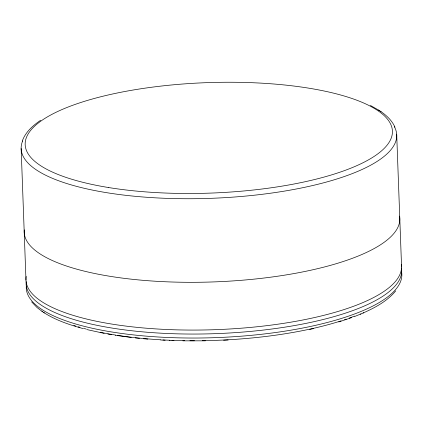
<?xml version="1.0" encoding="UTF-8"?>
<svg xmlns="http://www.w3.org/2000/svg" width="423" height="423" viewBox="0 0 423 423"><rect width="100%" height="100%" fill="white"/><g stroke="black" fill="none" stroke-linecap="round" stroke-linejoin="round"><path stroke-width="0.63" d="M22.255 141.176C25.354 132.108 32.931 125.531 40.624 120.285M395.727 290.865C387.267 301.213 375.106 307.637 363.108 313.015M354.611 316.504L360.941 313.945M360.364 314.194L363.695 312.761M351.603 317.631L338.781 321.935M309.662 329.432L313.528 328.581M223.598 340.214L228.134 339.976M205.43 340.827L182.852 340.838M169.512 340.441L173.938 340.605M160.751 340.007L165.118 340.24M143.63 338.744L147.854 339.109M135.318 337.919L139.453 338.347M131.23 337.454L115.4 335.296M107.839 334.033L111.587 334.678M104.148 333.356L86.747 329.543M83.49 328.697C69.684 324.89 55.831 320.311 43.717 312.502M370.421 105.454L379.283 110.498M380.457 111.286C386.437 115.31 391.999 120.476 394.95 127.17M31.63 301.853L37.097 307.584L42.543 311.714M378.654 110.086L381.091 111.704M41.909 311.296L44.346 312.914M396.684 134.133L401.554 266.331M21.15 148.531L25.972 280.047M401.432 267.854A187.918 56.508 -2.1 0 1 215.989 333.636A187.918 56.508 -2.1 0 1 26.205 281.618M401.39 264.486A187.918 56.508 -2.1 0 1 212.817 329.76A187.918 56.508 -2.1 0 1 26.226 276.43M401.274 270.466A187.918 56.508 -2.1 0 1 219.23 337.496A187.918 56.508 -2.1 0 1 26.305 286.085M354.485 316.124A183.741 55.249 -2.1 0 1 349.276 318.075M346.278 319.132A183.741 55.249 -2.1 0 1 344.56 319.719M341.049 320.872A183.741 55.249 -2.1 0 1 202.321 340.695M194.485 340.753A183.741 55.249 -2.1 0 1 189.927 340.737M184.74 340.679A183.741 55.249 -2.1 0 1 171.886 340.341M169.972 340.261A183.741 55.249 -2.1 0 1 162.881 339.923M160.893 339.812A183.741 55.249 -2.1 0 1 117.62 335.37M115.664 335.069A183.741 55.249 -2.1 0 1 100.193 332.272M86.001 328.988A183.741 55.249 -2.1 0 1 84.14 328.497M79.894 327.307A183.741 55.249 -2.1 0 1 78.118 326.789M75.675 326.038A183.741 55.249 -2.1 0 1 73.845 325.456M399.534 216.116A187.918 56.508 -2.1 0 1 214.091 281.898A187.918 56.508 -2.1 0 1 24.307 229.879M394.342 126.651A187.918 56.508 -2.1 0 1 212.209 198.276A187.918 56.508 -2.1 0 1 22.62 140.991M108.531 187.532A183.741 55.249 -2.1 0 0 392.158 134.741A183.741 55.249 -2.1 0 0 125.71 91.342A183.741 55.249 -2.1 0 0 108.531 187.532"/></g></svg>
